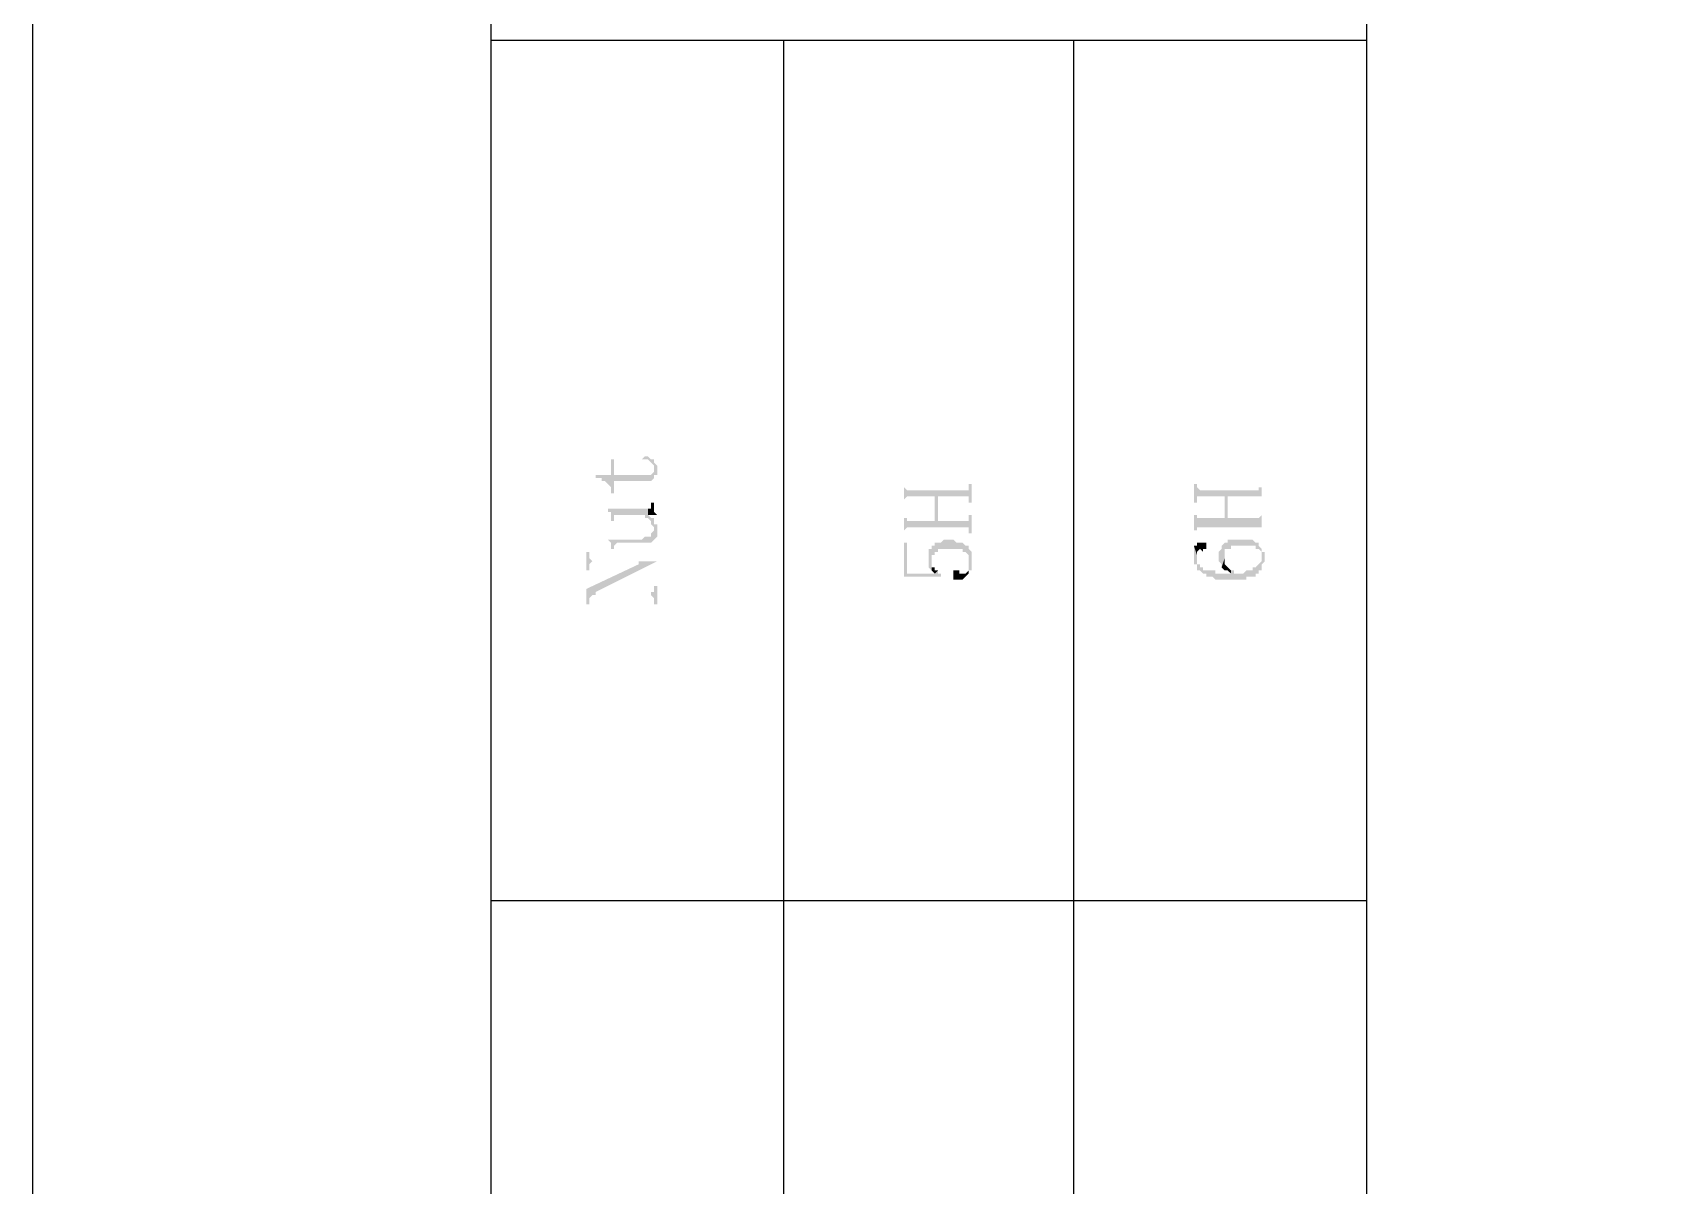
# Model space of a CAD drawing. Header units: inches. Extents: x 3613 to 8393, y -2205 to -794.
# Drawn here: x 7005.62 to 7029.3, y -1017.14 to -1000.27 of the extents above; entities that cross this region are included whole.
import ezdxf

# ---------------------------------------------------------------- set-up
doc = ezdxf.new("R2010")
doc.units = ezdxf.units.IN
doc.header["$MEASUREMENT"] = 0

msp = doc.modelspace()

# ---------------------------------------------------------------- hatches: boundary and pattern name
at = {"transparency": 33554559}
for points in [[(7013.864, -1006.742), (7013.864, -1006.787), (7013.955, -1006.787), (7013.955, -1006.832), (7014, -1006.832), (7014.045, -1006.877), (7014.045, -1006.877), (7014.09, -1006.922), (7014.09, -1007.012), (7014.135, -1007.012), (7014.135, -1006.832), (7014.677, -1006.832), (7014.722, -1006.787), (7014.722, -1006.651), (7014.722, -1006.696), (7014.722, -1006.696), (7014.677, -1006.742), (7014.135, -1006.742), (7014.135, -1006.516), (7014.09, -1006.516), (7014.09, -1006.742)], [(7014.541, -1006.516), (7014.632, -1006.516), (7014.677, -1006.561), (7014.677, -1006.561), (7014.722, -1006.606), (7014.722, -1006.787), (7014.722, -1006.742), (7014.767, -1006.742), (7014.767, -1006.651), (7014.767, -1006.606), (7014.722, -1006.561), (7014.722, -1006.516), (7014.677, -1006.516), (7014.632, -1006.471), (7014.586, -1006.471)], [(7018.378, -1006.877), (7018.378, -1007.148), (7018.378, -1007.103), (7018.378, -1007.103), (7018.423, -1007.058), (7018.829, -1007.058), (7018.829, -1007.419), (7018.874, -1007.058), (7019.325, -1007.058), (7019.325, -1007.103), (7019.325, -1007.148), (7019.37, -1007.148), (7019.37, -1006.877), (7019.325, -1006.877), (7019.325, -1006.922), (7019.325, -1006.967), (7018.423, -1006.967), (7018.378, -1006.922)], [(7022.62, -1006.877), (7022.62, -1007.148), (7022.665, -1007.148), (7022.665, -1007.058), (7023.071, -1007.058), (7023.071, -1007.373), (7023.116, -1007.058), (7023.613, -1007.058), (7023.613, -1007.148), (7023.613, -1006.877), (7023.613, -1006.922), (7023.568, -1006.922), (7023.568, -1006.967), (7022.71, -1006.967), (7022.665, -1006.922), (7022.665, -1006.877), (7022.665, -1006.877)], [(7018.378, -1007.328), (7018.378, -1007.599), (7018.378, -1007.554), (7018.378, -1007.554), (7018.423, -1007.509), (7019.325, -1007.509), (7019.325, -1007.599), (7019.37, -1007.599), (7019.37, -1007.328), (7019.325, -1007.328), (7019.325, -1007.373), (7019.325, -1007.419), (7018.874, -1007.419), (7018.874, -1007.058), (7018.829, -1007.419), (7018.423, -1007.419), (7018.423, -1007.373), (7018.378, -1007.373), (7018.378, -1007.328)], [(7022.62, -1007.328), (7022.62, -1007.554), (7022.665, -1007.554), (7022.665, -1007.509), (7023.613, -1007.509), (7023.613, -1007.554), (7023.613, -1007.328), (7023.613, -1007.328), (7023.568, -1007.373), (7023.116, -1007.373), (7023.116, -1007.058), (7023.071, -1007.373), (7022.665, -1007.373), (7022.665, -1007.328), (7022.665, -1007.328)], [(7014.045, -1007.238), (7014.045, -1007.283), (7014.09, -1007.283), (7014.09, -1007.328), (7014.09, -1007.419), (7014.135, -1007.419), (7014.135, -1007.373), (7014.135, -1007.328), (7014.586, -1007.328), (7014.586, -1007.373), (7014.632, -1007.373), (7014.677, -1007.419), (7014.677, -1007.464), (7014.677, -1007.464), (7014.722, -1007.509), (7014.722, -1007.554), (7014.722, -1007.373), (7014.677, -1007.373), (7014.632, -1007.328), (7014.632, -1007.238)], [(7014.632, -1007.238), (7014.632, -1007.328), (7014.767, -1007.328), (7014.722, -1007.283), (7014.722, -1007.238), (7014.722, -1007.148), (7014.677, -1007.148), (7014.677, -1007.193), (7014.677, -1007.238), (7014.677, -1007.238)], [(7014.045, -1007.689), (7014.045, -1007.689), (7014.09, -1007.734), (7014.09, -1007.78), (7014.09, -1007.825), (7014.135, -1007.825), (7014.135, -1007.78), (7014.135, -1007.78), (7014.18, -1007.734), (7014.677, -1007.734), (7014.722, -1007.689), (7014.722, -1007.689), (7014.767, -1007.644), (7014.767, -1007.554), (7014.767, -1007.464), (7014.722, -1007.464), (7014.722, -1007.419), (7014.722, -1007.373), (7014.722, -1007.554), (7014.722, -1007.554), (7014.677, -1007.599), (7014.677, -1007.644), (7014.586, -1007.644), (7014.541, -1007.689)], [(7018.378, -1007.734), (7018.378, -1008.231), (7018.919, -1008.231), (7018.919, -1008.186), (7018.874, -1008.186), (7018.874, -1008.141), (7018.829, -1008.186), (7018.423, -1008.186), (7018.423, -1007.734)], [(7018.739, -1007.96), (7018.739, -1008.005), (7018.739, -1008.096), (7018.739, -1008.096), (7018.784, -1008.141), (7018.784, -1007.96), (7018.784, -1007.915), (7018.829, -1007.915), (7018.829, -1007.87), (7018.874, -1007.87), (7018.874, -1007.825), (7019.235, -1007.825), (7019.235, -1007.87), (7019.28, -1007.87), (7019.325, -1007.915), (7019.325, -1007.96), (7019.325, -1008.141), (7019.37, -1008.141), (7019.37, -1008.05), (7019.37, -1007.96), (7019.37, -1007.87), (7019.37, -1007.87), (7019.325, -1007.825), (7019.325, -1007.78), (7019.28, -1007.78), (7019.235, -1007.734), (7019.145, -1007.734), (7019.1, -1007.689), (7018.964, -1007.689), (7018.919, -1007.734), (7018.829, -1007.734), (7018.829, -1007.78), (7018.784, -1007.78), (7018.784, -1007.825), (7018.739, -1007.825), (7018.739, -1007.915), (7018.739, -1007.915)], [(7022.62, -1007.78), (7022.665, -1007.915), (7022.665, -1007.87), (7022.665, -1007.87), (7022.71, -1007.825), (7022.71, -1007.825), (7022.755, -1007.87), (7022.755, -1007.825), (7022.801, -1007.825), (7022.801, -1007.78), (7022.801, -1007.734), (7022.665, -1007.734), (7022.665, -1007.78)], [(7022.62, -1007.915), (7022.62, -1008.005), (7022.62, -1008.05), (7022.665, -1008.05), (7022.665, -1008.141), (7022.71, -1008.141), (7022.755, -1008.186), (7022.801, -1008.186), (7022.801, -1008.231), (7022.891, -1008.231), (7022.936, -1008.276), (7023.387, -1008.276), (7023.387, -1008.231), (7023.523, -1008.231), (7023.523, -1008.186), (7023.568, -1008.186), (7023.568, -1008.141), (7023.613, -1008.141), (7023.613, -1007.96), (7023.613, -1008.005), (7023.613, -1008.005), (7023.568, -1008.05), (7023.568, -1008.05), (7023.523, -1008.096), (7023.478, -1008.096), (7023.478, -1008.141), (7023.387, -1008.141), (7023.342, -1008.186), (7023.207, -1008.186), (7023.207, -1008.141), (7023.162, -1008.141), (7023.162, -1008.186), (7022.936, -1008.186), (7022.936, -1008.141), (7022.755, -1008.141), (7022.755, -1008.096), (7022.71, -1008.096), (7022.71, -1008.05), (7022.665, -1008.05), (7022.665, -1007.96), (7022.665, -1007.915), (7022.62, -1007.78), (7022.62, -1007.87), (7022.62, -1007.87)], [(7022.981, -1007.96), (7022.981, -1008.005), (7022.981, -1008.005), (7023.026, -1008.05), (7023.026, -1008.096), (7023.026, -1008.096), (7023.071, -1007.96), (7023.071, -1007.915), (7023.071, -1007.825), (7023.162, -1007.825), (7023.162, -1007.78), (7023.523, -1007.78), (7023.523, -1007.825), (7023.568, -1007.825), (7023.613, -1007.87), (7023.613, -1007.915), (7023.613, -1008.096), (7023.613, -1008.05), (7023.658, -1008.005), (7023.658, -1007.96), (7023.658, -1007.87), (7023.613, -1007.87), (7023.613, -1007.825), (7023.613, -1007.825), (7023.568, -1007.78), (7023.568, -1007.734), (7023.523, -1007.734), (7023.478, -1007.689), (7023.116, -1007.689), (7023.116, -1007.734), (7023.071, -1007.734), (7023.026, -1007.78), (7023.026, -1007.825), (7022.981, -1007.87), (7022.981, -1007.915)], [(7013.729, -1007.87), (7013.729, -1008.141), (7013.774, -1008.141), (7013.774, -1008.05), (7013.774, -1008.05), (7013.819, -1008.005), (7014.496, -1008.005), (7014.496, -1008.05), (7014.767, -1008.005), (7013.819, -1008.005), (7013.774, -1007.96), (7013.774, -1007.87)], [(7013.729, -1008.411), (7013.729, -1008.637), (7013.774, -1008.637), (7013.774, -1008.547), (7013.774, -1008.547), (7013.819, -1008.502), (7013.864, -1008.457), (7014.767, -1008.005), (7014.496, -1008.05)], [(7018.784, -1008.141), (7018.784, -1008.141), (7018.829, -1008.186), (7018.829, -1008.186), (7018.874, -1008.141), (7018.829, -1008.141), (7018.829, -1008.096), (7018.784, -1008.096), (7018.784, -1008.005), (7018.784, -1008.005)], [(7019.1, -1008.231), (7019.1, -1008.276), (7019.235, -1008.276), (7019.28, -1008.231), (7019.28, -1008.231), (7019.325, -1008.186), (7019.325, -1008.005), (7019.325, -1008.05), (7019.325, -1008.141), (7019.325, -1008.141), (7019.28, -1008.186), (7019.19, -1008.186), (7019.19, -1008.141), (7019.1, -1008.141), (7019.1, -1008.186)], [(7023.026, -1008.096), (7023.071, -1008.141), (7023.116, -1008.141), (7023.162, -1008.186), (7023.162, -1008.141), (7023.162, -1008.141), (7023.116, -1008.096), (7023.116, -1008.096), (7023.071, -1008.05), (7023.071, -1007.96), (7023.071, -1007.96)], [(7013.819, -1008.502), (7014.677, -1008.502), (7014.722, -1008.547), (7014.722, -1008.637), (7014.767, -1008.637), (7014.767, -1008.366), (7014.722, -1008.366), (7014.722, -1008.457), (7014.677, -1008.457), (7014.677, -1008.502), (7013.864, -1008.502), (7013.864, -1008.457)]]:
    msp.add_hatch(color=256, dxfattribs=at).paths.add_polyline_path(points)

# ---------------------------------------------------------------- linework, layer by layer
msp.add_line((7012.33, -894.646), (7012.33, -1181.386))
msp.add_lwpolyline([(7425.623, -1185.646), (7425.623, -888.646), (7005.623, -888.646), (7005.623, -1185.646)], close=True)
for points in [[(7025.147, -894.646), (7025.147, -1181.386)], [(7012.33, -1000.378), (7025.147, -1000.378)], [(7016.617, -1000.378), (7016.617, -1038.063)], [(7020.86, -1000.378), (7020.86, -1038.063)], [(7012.33, -1012.97), (7025.147, -1012.97)]]:
    msp.add_lwpolyline(points)

doc.saveas('drawing.dxf')
